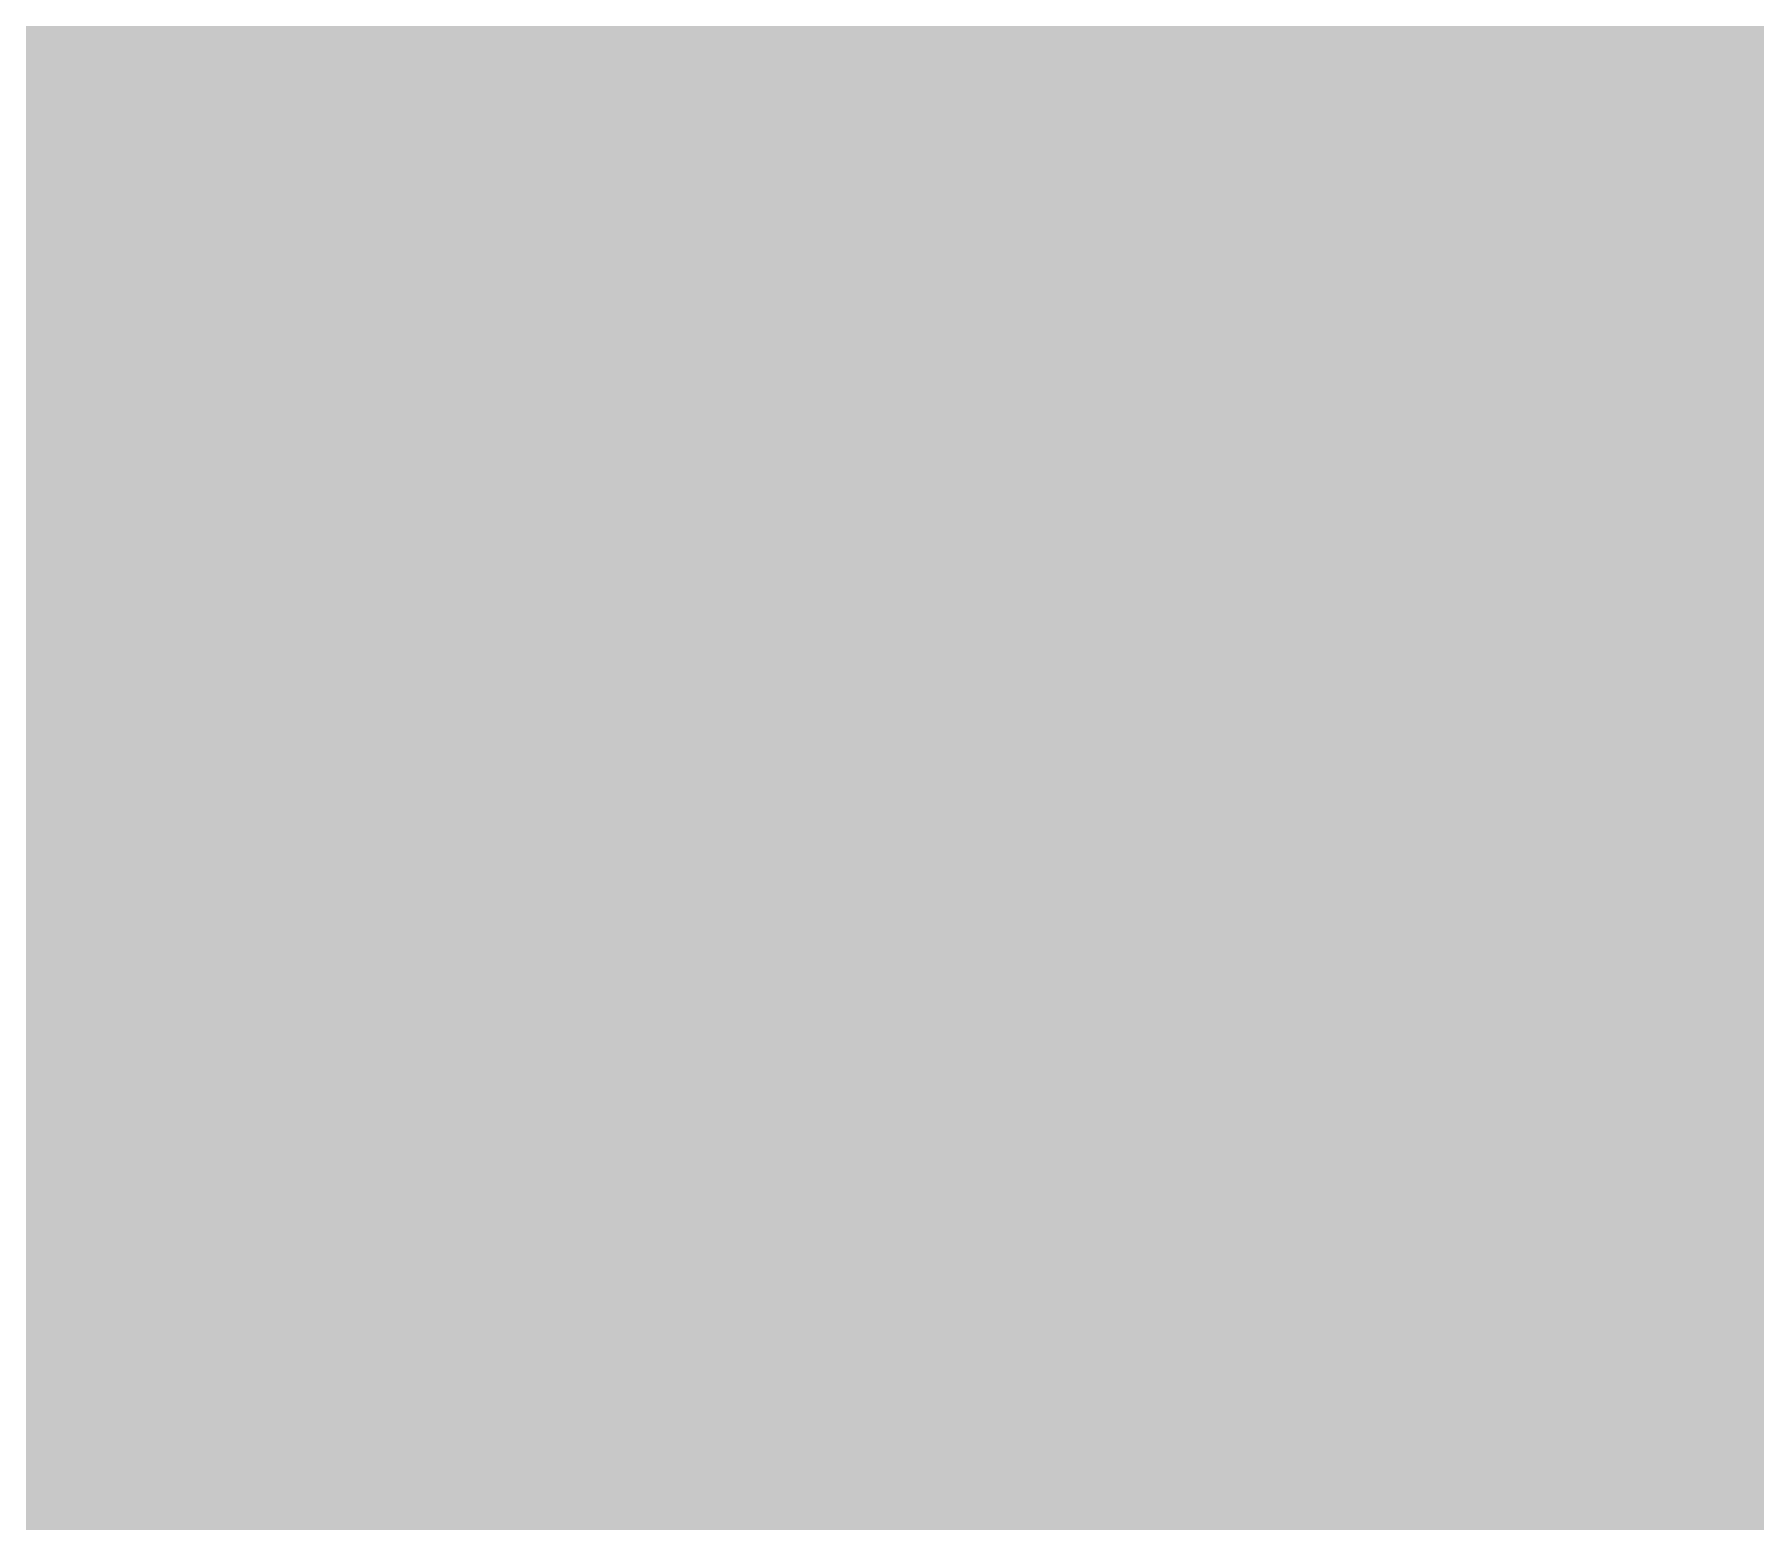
# Model space of a CAD drawing. Header units: millimetres. Extents: x -11 to 223, y -88 to 3.
# Drawn here: x 62.77028 to 62.79059, y -39.53311 to -39.51556 of the extents above; entities that cross this region are included whole.
import ezdxf

# ---------------------------------------------------------------- set-up
doc = ezdxf.new("R2010")
doc.units = ezdxf.units.MM
doc.header["$MEASUREMENT"] = 0
for name, color, linetype, true_color in [('Bottom-Layer', 7, 'Continuous', 0x0000ff), ('Component-Shape-Layer', 7, 'Continuous', 0x00cccc), ('Top-Layer', 7, 'Continuous', 0xff0000), ('Top-Silkscreen-Layer', 7, 'Continuous', 0xffcc00)]:
    doc.layers.add(name, color=color, linetype=linetype, true_color=true_color)

msp = doc.modelspace()

# ---------------------------------------------------------------- hatches: boundary and pattern name
at = {"layer": 'Bottom-Layer'}
msp.add_hatch(color=256, dxfattribs=at).paths.add_polyline_path([(-10.335281, 1.978664), (-0.38039, 1.978664), (-0.84578, 1.726733), (-1.195487, 1.329541), (-1.386452, 0.835994), (-1.395162, 0.306862), (-1.220545, -0.192703), (-0.884101, -0.60119), (-0.427256, -0.868302), (0.093739, -0.961151), (1.793739, -0.961151), (2.314734, -0.868302), (2.771579, -0.60119), (3.108023, -0.192703), (3.28264, 0.306862), (3.27393, 0.835994), (3.082964, 1.329541), (2.733257, 1.726733), (2.267868, 1.978664), (222.628905, 1.978664), (222.628905, -87.475235), (-10.335281, -87.475235)])
at = {"layer": 'Top-Layer'}
msp.add_hatch(color=256, dxfattribs=at).paths.add_polyline_path([(-10.335281, 1.978664), (-0.38039, 1.978664), (-0.84578, 1.726733), (-1.195487, 1.329541), (-1.386452, 0.835994), (-1.395162, 0.306862), (-1.220545, -0.192703), (-0.884101, -0.60119), (-0.427256, -0.868302), (0.093739, -0.961151), (1.793739, -0.961151), (2.314734, -0.868302), (2.771579, -0.60119), (3.108023, -0.192703), (3.28264, 0.306862), (3.27393, 0.835994), (3.082964, 1.329541), (2.733257, 1.726733), (2.267868, 1.978664), (222.628905, 1.978664), (222.628905, -87.475235), (-10.335281, -87.475235)])
at = {"layer": 'Top-Silkscreen-Layer'}
msp.add_hatch(color=256, dxfattribs=at).paths.add_polyline_path([(62.785128, -39.231277), (62.480328, -39.231277), (62.480328, -39.737478), (62.785128, -39.737478)])
msp.add_hatch(color=256, dxfattribs=at).paths.add_polyline_path([(62.785128, -39.231277), (62.480328, -39.231277), (62.480328, -39.737478), (62.785128, -39.737478)])

# ---------------------------------------------------------------- linework, layer by layer
at = {"layer": 'Component-Shape-Layer', "const_width": 0.0508}
msp.add_lwpolyline([(62.785128, -39.585077), (65.485128, -39.585077), (65.485128, -37.885077), (62.785128, -37.885077)], close=True, dxfattribs=at)
msp.add_lwpolyline([(62.785128, -39.585077), (65.485128, -39.585077), (65.485128, -37.885077), (62.785128, -37.885077)], close=True, dxfattribs=at)
at = {"layer": 'Top-Layer', "const_width": 0.0508}
msp.add_lwpolyline([(60.283102, -41.618129), (62.388011, -39.513221), (62.935065, -39.513221), (63.114135, -39.465239), (63.245224, -39.33415), (63.293205, -39.15508), (63.293205, -38.608026), (63.443014, -38.458217), (64.977051, -38.458217), (64.977051, -39.15508), (65.070132, -39.395928), (65.300991, -39.511584), (65.300991, -42.191733)], dxfattribs=at)
at = {"layer": 'Top-Silkscreen-Layer', "const_width": 0.00508}
msp.add_lwpolyline([(62.785128, -39.231277), (62.480328, -39.231277), (62.480328, -39.737478), (62.785128, -39.737478)], close=True, dxfattribs=at)
msp.add_lwpolyline([(62.785128, -39.231277), (62.480328, -39.231277), (62.480328, -39.737478), (62.785128, -39.737478)], close=True, dxfattribs=at)

doc.saveas('drawing.dxf')
